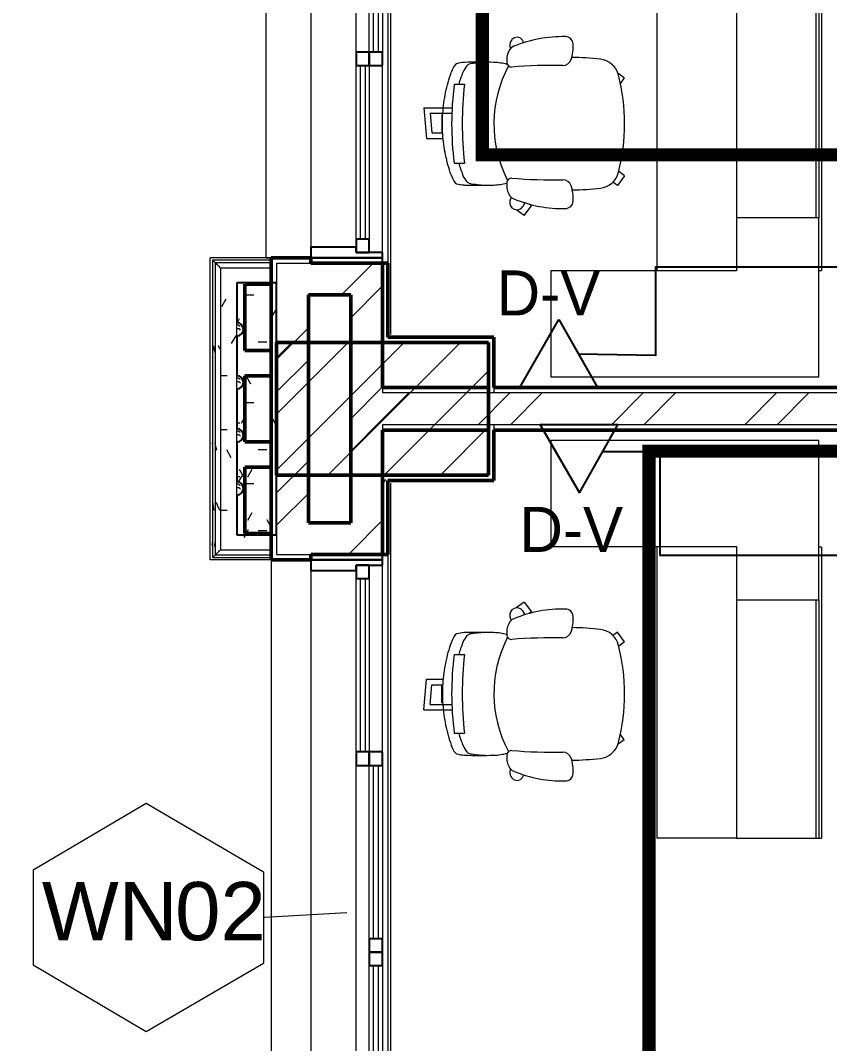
# Model space of a CAD drawing. Header units: millimetres. Extents: x -9358 to 257996, y -67499 to 9117.
# Drawn here: x 32884 to 35936, y -23043 to -19183 of the extents above; entities that cross this region are included whole.
import ezdxf
from ezdxf import colors
from ezdxf.entities.mleader import LeaderData, LeaderLine
from ezdxf.math import Vec2, Vec3

# ---------------------------------------------------------------- set-up
doc = ezdxf.new("R2010")
doc.units = ezdxf.units.MM
doc.header["$LTSCALE"] = 1000
for name, color, linetype, lineweight in [('A-COL-RFC-1', 8, 'Continuous', 9), ('A-COL-RFC-2', 8, 'Continuous', 50), ('A-FLR-PAT', 8, 'Continuous', 18), ('A-FRN', 8, 'Continuous', 9), ('A-LIN-30-1', 8, 'Continuous', 25), ('A-TYP-WIN', 8, 'Continuous', 0), ('A-WAL-CLD', 8, 'Continuous', 9), ('A-WAL-CMU', 8, 'Continuous', 50), ('A-WAL-FIN', 8, 'Continuous', 9), ('A-WAL-LOW-20', 8, 'Continuous', 18), ('A-WAL-LOW-20-1', 8, 'Continuous', 50), ('A-WAL-LOW-30', 8, 'Continuous', 18), ('A-WAL-PAT-1', 8, 'Continuous', 9), ('A-WIN', 8, 'Continuous', 9), ('A-WIN-1', 8, 'Continuous', 25), ('A-WIN-2', 8, 'Continuous', 18)]:
    doc.layers.add(name, color=color, linetype=linetype, lineweight=lineweight)
for name, color, linetype in [('CCTV', 4, 'Continuous'), ('CCTVNET', 6, 'Continuous'), ('DATANET', 4, 'Continuous'), ('F POINT AGN', 7, 'Continuous'), ('Route - rack1', 7, 'Continuous')]:
    doc.layers.add(name, color=color, linetype=linetype)
doc.styles.add('Arial_8', font='arial.ttf', dxfattribs={"height": 220})
doc.styles.add('ELEC', font='romant.shx', dxfattribs={"width": 0.8, "oblique": 15, "height": 0.18})
pattern_1 = [(45, (0, 0), (-251.4472, 251.4472), []), (45, (0, 381), (-251.4472, 251.4472), [])]
pattern_2 = [(0, (0, 0), (812.8, 203.2), [33.528, -576.072, 33.528, -576.072, -3251.2]), (0, (0, 0), (812.8, 203.2), [-1219.2, 33.528, -1185.672, 33.528, -576.072, -1422.4]), (0, (0, 0), (812.8, 203.2), [-3048, 33.528, -372.872, 33.528, -982.472]), (120, (304.8, 101.6), (-582.3764, 602.30545), [33.528, -576.072, 33.528, -576.072, -3251.2]), (120, (304.8, 101.6), (-582.3764, 602.30545), [-1219.2, 33.528, -1185.672, 33.528, -576.072, -1422.4]), (120, (304.8, 101.6), (-582.3764, 602.30545), [-3048, 33.528, -372.872, 33.528, -982.472]), (240, (406.4, 508), (-230.4236, -805.50545), [33.528, -576.072, 33.528, -576.072, -3251.2]), (240, (406.4, 508), (-230.4236, -805.50545), [-1219.2, 33.528, -1185.672, 33.528, -576.072, -1422.4]), (240, (406.4, 508), (-230.4236, -805.50545), [-3048, 33.528, -372.872, 33.528, -982.472])]
pattern_3 = [(0, (0, 0), (406.4, 101.6), [33.528, -271.272, 33.528, -271.272, -1625.6]), (0, (0, 0), (406.4, 101.6), [-609.6, 33.528, -576.072, 33.528, -271.272, -711.2]), (0, (0, 0), (406.4, 101.6), [-1524, 33.528, -169.672, 33.528, -474.472]), (120, (152.4, 50.8), (-291.18818, 301.15272), [33.528, -271.272, 33.528, -271.272, -1625.6]), (120, (152.4, 50.8), (-291.18818, 301.15272), [-609.6, 33.528, -576.072, 33.528, -271.272, -711.2]), (120, (152.4, 50.8), (-291.18818, 301.15272), [-1524, 33.528, -169.672, 33.528, -474.472]), (240, (203.2, 254), (-115.21182, -402.75272), [33.528, -271.272, 33.528, -271.272, -1625.6]), (240, (203.2, 254), (-115.21182, -402.75272), [-609.6, 33.528, -576.072, 33.528, -271.272, -711.2]), (240, (203.2, 254), (-115.21182, -402.75272), [-1524, 33.528, -169.672, 33.528, -474.472])]

# ---------------------------------------------------------------- blocks, each defined once
blk = doc.blocks.new('Window Tag - Window Tag-41068-01-Ground Floor Plan')
at = {"layer": 'A-TYP-WIN'}
for p, q in [((-4.506, 1.627), (-0.238, 4.142)), ((-0.238, 4.142), (4.181, 1.556)), ((-4.506, 1.627), (-4.506, -1.959)), ((4.181, 1.556), (4.181, -1.888)), ((-0.238, -4.474), (4.181, -1.888)), ((-4.506, -1.959), (-0.238, -4.474))]:
    blk.add_line(p, q, dxfattribs=at)
blk = doc.blocks.new('D-V')
at = {"color": 3}
blk.add_lwpolyline([(1.2, 256.5), (146.9, 0), (-146.9, 0), (1.2, 256.5)], dxfattribs=at)
at = {"layer": 'CCTV', "color": 2}
blk.add_attdef('D-V', (-225.1, 246.5), '', height=170, dxfattribs=at)
blk = doc.blocks.new('Walls 98 - Walls 11-1777781-01-Ground Floor Furniture Plan')
at = {"layer": 'A-WAL-PAT-1'}
h = blk.add_hatch(dxfattribs=at)
h.set_pattern_fill('FP_10', color=256, style=0, pattern_type=2)
h.set_pattern_definition(pattern_3)
h.paths.add_polyline_path([(33830, -20970), (33830, -20720), (33730, -20720), (33730, -20970)], flags=0)
h.paths.add_polyline_path([(33830, -20625), (33830, -20375), (33730, -20375), (33730, -20625)], flags=0)
h.paths.add_polyline_path([(33830, -20280), (33830, -20030), (33730, -20030), (33730, -20280)], flags=0)
at = {"layer": 'A-WAL-CMU'}
for p, q in [((33830, -20030), (33730, -20030)), ((33730, -20030), (33730, -20280)), ((33830, -20280), (33830, -20030)), ((33730, -20280), (33830, -20280)), ((33830, -20375), (33730, -20375)), ((33730, -20375), (33730, -20625)), ((33830, -20625), (33830, -20375)), ((33730, -20625), (33830, -20625)), ((33830, -20720), (33730, -20720)), ((33730, -20720), (33730, -20970)), ((33830, -20970), (33830, -20720)), ((33730, -20970), (33830, -20970))]:
    blk.add_line(p, q, dxfattribs=at)
blk = doc.blocks.new('Sliding_Window_Double - 3000 x 2700-2663161-01-Ground Floor Furniture Plan')
at = {"layer": 'A-WIN'}
for p, q in [((-651.8, 180.6), (-1356.3, 180.6)), ((-600.9, 180.6), (53.7, 180.6)), ((153.7, 180.6), (808.2, 180.6)), ((1563.7, 180.6), (859.1, 180.6)), ((-1306.3, 130.6), (-651.8, 130.6)), ((53.7, 130.6), (-600.9, 130.6)), ((808.2, 130.6), (153.7, 130.6)), ((859.1, 130.6), (1513.7, 130.6)), ((-651.8, 80.6), (-1306.3, 80.6)), ((808.2, 80.6), (-600.9, 80.6)), ((1513.7, 80.6), (859.1, 80.6)), ((-1336.3, -89.4), (1543.7, -89.4))]:
    blk.add_line(p, q, dxfattribs=at)
at = {"layer": 'A-WIN-1'}
for p, q in [((-1376.3, 180.6), (-1396.3, 180.6)), ((-1376.3, 180.6), (-1376.3, -89.4)), ((-1356.3, 180.6), (-1376.3, 180.6)), ((-1376.3, -89.4), (-1376.3, 180.6)), ((-1356.3, 80.6), (-1356.3, 180.6)), ((-600.9, 180.6), (-651.8, 180.6)), ((-651.8, 180.6), (-651.8, 130.6)), ((-600.9, 130.6), (-600.9, 180.6)), ((103.7, 180.6), (53.7, 180.6)), ((53.7, 180.6), (53.7, 130.6)), ((153.7, 180.6), (103.7, 180.6)), ((103.7, 180.6), (103.7, 130.6)), ((103.7, 130.6), (103.7, 180.6)), ((153.7, 130.6), (153.7, 180.6)), ((859.1, 180.6), (808.2, 180.6)), ((808.2, 180.6), (808.2, 130.6)), ((859.1, 130.6), (859.1, 180.6)), ((1583.7, 180.6), (1563.7, 180.6)), ((1563.7, 180.6), (1563.7, 80.6)), ((1583.7, -89.4), (1583.7, 180.6)), ((1603.7, 180.6), (1583.7, 180.6)), ((1583.7, 180.6), (1583.7, -89.4)), ((-1306.3, 130.6), (-1356.3, 130.6)), ((-1356.3, 130.6), (-1356.3, 80.6)), ((-1306.3, 80.6), (-1306.3, 130.6)), ((-600.9, 130.6), (-651.8, 130.6)), ((-651.8, 130.6), (-651.8, 80.6)), ((-651.8, 130.6), (-600.9, 130.6)), ((-600.9, 80.6), (-600.9, 130.6)), ((53.7, 130.6), (103.7, 130.6)), ((103.7, 130.6), (153.7, 130.6)), ((808.2, 130.6), (859.1, 130.6)), ((859.1, 130.6), (808.2, 130.6)), ((808.2, 130.6), (808.2, 80.6)), ((859.1, 80.6), (859.1, 130.6)), ((1563.7, 130.6), (1513.7, 130.6)), ((1513.7, 130.6), (1513.7, 80.6)), ((1563.7, 80.6), (1563.7, 130.6)), ((-1336.3, 80.6), (-1356.3, 80.6)), ((-1356.3, 80.6), (-1306.3, 80.6)), ((-1336.3, -89.4), (-1336.3, 80.6)), ((-651.8, 80.6), (-600.9, 80.6)), ((808.2, 80.6), (859.1, 80.6)), ((1513.7, 80.6), (1563.7, 80.6)), ((1563.7, 80.6), (1543.7, 80.6)), ((1543.7, 80.6), (1543.7, -89.4)), ((-1376.3, -89.4), (-1336.3, -89.4)), ((1543.7, -89.4), (1583.7, -89.4))]:
    blk.add_line(p, q, dxfattribs=at)
at = {"layer": 'A-WIN-2'}
for p, q in [((53.7, 165.6), (-600.9, 165.6)), ((-600.9, 165.6), (-600.9, 145.6)), ((53.7, 145.6), (53.7, 165.6)), ((808.2, 165.6), (153.7, 165.6)), ((153.7, 165.6), (153.7, 145.6)), ((808.2, 145.6), (808.2, 165.6)), ((-600.9, 145.6), (53.7, 145.6)), ((153.7, 145.6), (808.2, 145.6)), ((-651.8, 115.6), (-1306.3, 115.6)), ((-1306.3, 115.6), (-1306.3, 95.6)), ((-1306.3, 95.6), (-651.8, 95.6)), ((-651.8, 95.6), (-651.8, 115.6)), ((1513.7, 115.6), (859.1, 115.6)), ((859.1, 115.6), (859.1, 95.6)), ((859.1, 95.6), (1513.7, 95.6)), ((1513.7, 95.6), (1513.7, 115.6))]:
    blk.add_line(p, q, dxfattribs=at)
blk = doc.blocks.new('Task chair 9554N35 - Task chair 9554N35-745676-01-Ground Floor Furniture Plan')
at = {"layer": 'A-FRN'}
for p, q in [((196.3, 309), (180.3, 287)), ((196.3, 309), (233.1, 282.3)), ((-172.9, 306.8), (-189.9, 284.3)), ((-172.9, 306.8), (-153.2, 293.1)), ((233.1, 282.3), (220.5, 265)), ((309.5, -42.5), (303.3, -51.1)), ((346.3, -69.3), (309.5, -42.5)), ((346.3, -69.3), (324.3, -99.6)), ((208.7, -134.6), (213.5, -132.2)), ((-148.6, -333.2), (-148.6, -294.8)), ((148.6, -333.5), (148.6, -294.8)), ((-59.9, -447.8), (-59.9, -341.6)), ((-40.1, -424.9), (-40.1, -342.5)), ((-33.2, -377), (-33.2, -380)), ((-33.2, -380), (34.3, -380)), ((34.3, -418.4), (34.3, -377)), ((56.2, -437.7), (56.2, -375.4)), ((-40.1, -424.9), (34.3, -418.4)), ((-59.9, -447.8), (56.2, -437.7))]:
    blk.add_line(p, q, dxfattribs=at)
for centre, radius, start, end in [((-163.7, 208.7), 80, 103.9416, 173.6414), ((0, -450.7), 759.4, 76.0583, 103.9416), ((163.7, 208.7), 80, 6.3586, 76.0583), ((875.8, 92.8), 1126, 173.6414, 179.1387), ((-875.8, 92.8), 1126, 0.9685, 6.3586), ((157.4, 76.4), 485.9, 178.9013, 202.3772), ((-298.4, 85.1), 30, 94.385, 178.8307), ((-289.7, -26.9), 142.3, 70.4284, 94.4069), ((-253.5, 75.2), 34, 1.5783, 70.4284), ((245.3, 75.2), 34, 109.5716, 178.4217), ((281.6, -26.9), 142.3, 102.8407, 109.5716), ((281.6, -26.9), 142.3, 85.5931, 102.8407), ((-165.6, 76.4), 485.9, 337.6228, 1.0987), ((290.2, 85.1), 30, 1.1693, 85.615), ((1706.6, 39.8), 1926.5, 178.9201, 184.6505), ((-1714.8, 39.8), 1926.5, 355.3495, 1.0799), ((-301, -96.7), 25.2, 123.4121, 230.4202), ((-270.6, -142.7), 80.3, 115.9395, 123.4121), ((297.3, -97.1), 27.1, 257.0503, 54.9497), ((266.7, -140.7), 80.4, 54.9497, 66.5438), ((-257.7, -94.4), 37, 202.4815, 245.4243), ((249.5, -94.4), 37, 294.5757, 337.5185), ((-296.1, -90.9), 32.8, 230.4202, 277.5798), ((-304.4, -28.7), 95.5, 277.5798, 283.1299), ((-239, -54.3), 81.3, 245.2067, 276.9285), ((-5.9, -191.7), 225.5, 165.0105, 178.0847), ((-231.5, -117.1), 18, 277.2916, 2.3739), ((1.2, 277.4), 461.4, 241.6816, 296.7275), ((223.3, -117.1), 18, 177.6261, 262.7084), ((230.8, -54.3), 81.3, 263.0715, 294.7933), ((5.9, -191.7), 225.5, 1.9153, 14.4821), ((351.4, 138.5), 268.8, 253.8265, 257.0503), ((1424.9, -239.6), 1657.1, 178.0847, 181.9153), ((-1424.9, -239.6), 1657.1, 358.0847, 1.9153), ((192.1, -200.6), 424.1, 181.2804, 189.1246), ((-192.1, -200.6), 424.1, 350.8754, 358.7196), ((-202, -267.3), 24.7, 181.265, 228.1434), ((202, -267.3), 24.7, 311.8566, 358.735), ((18.2, 231.9), 573.4, 248.3703, 253.086), ((0, 988.3), 1291.7, 263.3947, 276.6053), ((-18.2, 231.9), 573.4, 286.914, 291.6297), ((1, 773.4), 1116.7, 262.3012, 277.5932)]:
    blk.add_arc(centre, radius, start, end, dxfattribs=at)
for centre, major_axis, ratio, start_param, end_param in [((2833.6, -1083.6), (-3058.7, 867.3), 0.246692, 0.098786, 0.133654), ((-178.1, -286.4), (-48, 16.7), 0.376203, 0.715963, 1.386418), ((178.1, -286.7), (48.1, 16.1), 0.383717, 4.900693, 5.6098), ((-2833.6, -1083.6), (3058.7, 867.3), 0.246692, 6.149531, 6.184399), ((-2839.6, -1069.5), (3064.8, 850.5), 0.246639, 6.151983, 6.185843), ((-182.4, -335.9), (-44.1, 13.7), 0.260293, 0.190015, 1.407049), ((182.6, -337.1), (43.9, 14.1), 0.248418, 4.873403, 6.095378)]:
    blk.add_ellipse(centre, major_axis=major_axis, ratio=ratio, start_param=start_param, end_param=end_param, dxfattribs=at)
blk.add_open_spline([(193.1, -345.6), (180.8, -349.8), (155.9, -357.6), (104.9, -369.7), (39.6, -378.5), (-39.7, -378.4), (-105, -369.4), (-155.9, -357.1), (-180.8, -349.3), (-193.1, -344.9)], degree=3, knots=[0, 0, 0, 0, 0.1, 0.2, 0.4, 0.6, 0.8, 0.9, 1, 1, 1, 1], dxfattribs=at)
blk = doc.blocks.new('secretary office - manager office -1 2-1846450-01-Ground Floor Furniture Plan')
at = {"layer": 'A-FRN'}
for p, q in [((-550, 700), (-950, 700)), ((-950, 700), (-950, -300)), ((-550, 0), (-550, 700)), ((550, 300), (-550, 300)), ((550, 300), (550, 0)), ((-350, 0), (-550, 0)), ((550, 0), (-350, 0)), ((-350, -310), (-350, 0)), ((550, -300), (550, 0)), ((-950, -300), (-950, -310)), ((-350, -300), (550, -300)), ((-350, -300), (550, -300)), ((550, -310), (550, -300)), ((-950, -310), (-360, -310)), ((-548, -310), (-548, -320)), ((550, -320), (-548, -320)), ((-360, -310), (-350, -310)), ((550, -310), (-350, -310)), ((550, -320), (550, -310))]:
    blk.add_line(p, q, dxfattribs=at)
blk = doc.blocks.new('Task chair 9554N35 - Task chair 9554N35-733048-01-Ground Floor Furniture Plan')
at = {"layer": 'A-FRN'}
for p, q in [((-59.9, 447.8), (56.2, 437.7)), ((-59.9, 447.8), (-59.9, 341.6)), ((-40.1, 424.9), (-40.1, 342.5)), ((-40.1, 424.9), (34.3, 418.4)), ((56.2, 437.7), (56.2, 375.4)), ((34.3, 418.4), (34.3, 377)), ((-33.2, 380), (34.3, 380)), ((-33.2, 377), (-33.2, 380)), ((-148.6, 333.2), (-148.6, 294.8)), ((148.6, 333.5), (148.6, 294.8)), ((208.7, 134.6), (213.5, 132.2)), ((346.3, 69.3), (324.3, 99.6)), ((309.5, 42.5), (303.3, 51.1)), ((346.3, 69.3), (309.5, 42.5)), ((233.1, -282.3), (220.5, -265)), ((-172.9, -306.8), (-189.9, -284.3)), ((-172.9, -306.8), (-153.2, -293.1)), ((196.3, -309), (180.3, -287)), ((196.3, -309), (233.1, -282.3))]:
    blk.add_line(p, q, dxfattribs=at)
for centre, radius, start, end in [((18.2, -231.9), 573.4, 106.914, 111.6297), ((1, -773.4), 1116.7, 82.4068, 97.6988), ((-18.2, -231.9), 573.4, 68.3703, 73.086), ((1424.9, 239.6), 1657.1, 178.0847, 181.9153), ((-202, 267.3), 24.7, 131.8566, 178.735), ((0, -988.3), 1291.7, 83.3947, 96.6053), ((202, 267.3), 24.7, 1.265, 48.1434), ((-1424.9, 239.6), 1657.1, 358.0847, 1.9153), ((192.1, 200.6), 424.1, 170.8754, 178.7196), ((-192.1, 200.6), 424.1, 1.2804, 9.1246), ((-5.9, 191.7), 225.5, 181.9153, 194.9895), ((1.2, -277.4), 461.4, 63.2725, 118.3184), ((5.9, 191.7), 225.5, 345.5179, 358.0847), ((-301, 96.7), 25.2, 129.5798, 236.5879), ((-296.1, 90.9), 32.8, 82.4202, 129.5798), ((-257.7, 94.4), 37, 114.5757, 157.5185), ((-304.4, 28.7), 95.5, 76.8701, 82.4202), ((-239, 54.3), 81.3, 83.0715, 114.7933), ((-231.5, 117.1), 18, 357.6261, 82.7084), ((1706.6, -39.8), 1926.5, 175.3495, 181.0799), ((223.3, 117.1), 18, 97.2916, 182.3739), ((-1714.8, -39.8), 1926.5, 358.9201, 4.6505), ((230.8, 54.3), 81.3, 65.2067, 96.9285), ((249.5, 94.4), 37, 22.4815, 65.4243), ((351.4, -138.5), 268.8, 102.9497, 106.1735), ((297.3, 97.1), 27.1, 305.0503, 102.9497), ((157.4, -76.4), 485.9, 157.6228, 181.0987), ((-165.6, -76.4), 485.9, 358.9013, 22.3772), ((-270.6, 142.7), 80.3, 236.5879, 244.0605), ((266.7, 140.7), 80.4, 293.4562, 305.0503), ((-253.5, -75.2), 34, 289.5716, 358.4217), ((245.3, -75.2), 34, 181.5783, 250.4284), ((-298.4, -85.1), 30, 181.1693, 265.615), ((-289.7, 26.9), 142.3, 265.5931, 289.5716), ((875.8, -92.8), 1126, 180.8613, 186.3586), ((281.6, 26.9), 142.3, 250.4284, 257.1593), ((-875.8, -92.8), 1126, 353.6414, 359.0315), ((281.6, 26.9), 142.3, 257.1593, 274.4069), ((290.2, -85.1), 30, 274.385, 358.8307), ((-163.7, -208.7), 80, 186.3586, 256.0584), ((163.7, -208.7), 80, 283.9417, 353.6414), ((0, 450.7), 759.4, 256.0584, 283.9417)]:
    blk.add_arc(centre, radius, start, end, dxfattribs=at)
for centre, major_axis, ratio, start_param, end_param in [((2833.6, 1083.6), (3058.7, 867.3), 0.246692, 3.007939, 3.042807), ((-182.4, 335.9), (44.1, 13.7), 0.260293, 1.734544, 2.951577), ((182.6, 337.1), (-43.9, 14.1), 0.248418, 3.3294, 4.551375), ((-2839.6, 1069.5), (-3064.8, 850.5), 0.246639, 3.238935, 3.272795), ((-2833.6, 1083.6), (-3058.7, 867.3), 0.246692, 3.240378, 3.275247), ((-178.1, 286.4), (48, 16.7), 0.376203, 1.755174, 2.42563), ((178.1, 286.7), (-48.1, 16.1), 0.383717, 3.814978, 4.524085)]:
    blk.add_ellipse(centre, major_axis=major_axis, ratio=ratio, start_param=start_param, end_param=end_param, dxfattribs=at)
blk.add_open_spline([(193.1, 345.6), (180.8, 349.8), (155.9, 357.6), (104.9, 369.7), (39.6, 378.5), (-39.7, 378.4), (-105, 369.4), (-155.9, 357.1), (-180.8, 349.3), (-193.1, 344.9)], degree=3, knots=[0, 0, 0, 0, 0.1, 0.2, 0.4, 0.6, 0.8, 0.9, 1, 1, 1, 1], dxfattribs=at)
blk = doc.blocks.new('secretary office - manager office -1 2-1846452-01-Ground Floor Furniture Plan')
at = {"layer": 'A-FRN'}
for p, q in [((-360, 310), (-950, 310)), ((-950, 310), (-950, 300)), ((-548, 320), (550, 320)), ((-548, 320), (-548, 310)), ((-350, 310), (-360, 310)), ((-350, 0), (-350, 310)), ((-350, 310), (550, 310)), ((550, 310), (550, 320)), ((550, 300), (550, 310)), ((-950, 300), (-950, -700)), ((550, 300), (-350, 300)), ((550, 300), (-350, 300)), ((550, 0), (550, 300)), ((-550, -700), (-550, 0)), ((-550, 0), (-350, 0)), ((-350, 0), (550, 0)), ((550, 0), (550, -300)), ((-550, -300), (550, -300)), ((-950, -700), (-550, -700))]:
    blk.add_line(p, q, dxfattribs=at)
blk = doc.blocks.new('FP_464-01-Ground Floor Furniture Plan')
at = {"layer": 'A-WAL-LOW-20'}
blk.add_line((33830, -19948.8), (33618.6, -19948.8), dxfattribs=at)
blk = doc.blocks.new('FP_465-01-Ground Floor Furniture Plan')
at = {"layer": 'A-WAL-LOW-20'}
blk.add_line((33830, -19939), (33608.9, -19939), dxfattribs=at)
blk = doc.blocks.new('FP_466-01-Ground Floor Furniture Plan')
at = {"layer": 'A-WAL-LOW-20'}
blk.add_line((33618.6, -19948.8), (33618.6, -21051.5), dxfattribs=at)
at = {"layer": 'A-WAL-PAT-1'}
for p, q in [((33629.7, -20261.1), (33630.2, -20262)), ((33630.2, -20262), (33630.6, -20262.9)), ((33630.6, -20262.9), (33631.1, -20263.8)), ((33631.1, -20263.8), (33631.5, -20264.7)), ((33631.5, -20264.7), (33632, -20265.6)), ((33632, -20265.6), (33632.5, -20266.5)), ((33632.5, -20266.5), (33633, -20267.4)), ((33633, -20267.4), (33633.5, -20268.3)), ((33633.5, -20268.3), (33634, -20269.2)), ((33634, -20269.2), (33634.5, -20270.1)), ((33634.5, -20270.1), (33635, -20271)), ((33635, -20271), (33635.5, -20271.9)), ((33635.5, -20271.9), (33636, -20272.8)), ((33636, -20272.8), (33636.5, -20273.7)), ((33636.5, -20273.7), (33637, -20274.6)), ((33637, -20274.6), (33637.5, -20275.5)), ((33637.5, -20275.5), (33638, -20276.3)), ((33617.6, -20626.7), (33617.6, -20627.6)), ((33617.6, -20627.6), (33617.7, -20628.5)), ((33617.7, -20628.5), (33617.8, -20629.4)), ((33617.8, -20629.4), (33617.9, -20630.3)), ((33617.9, -20630.3), (33618, -20631.2)), ((33618, -20631.2), (33618.1, -20632.1)), ((33618.1, -20632.1), (33618.2, -20633)), ((33618.2, -20633), (33618.3, -20633.9)), ((33618.3, -20633.9), (33618.4, -20634.9)), ((33618.4, -20634.9), (33618.6, -20635.8)), ((33618.6, -20635.8), (33618.8, -20636.7)), ((33618.8, -20636.7), (33618.9, -20637.6)), ((33618.9, -20637.6), (33619.1, -20638.5)), ((33619.1, -20638.5), (33619.3, -20639.4)), ((33619.3, -20639.4), (33619.5, -20640.3)), ((33619.5, -20640.3), (33619.7, -20641.2)), ((33619.7, -20641.2), (33619.9, -20642.1)), ((33619.9, -20642.1), (33620.2, -20643)), ((33620.2, -20643), (33620.4, -20643.9)), ((33620.4, -20643.9), (33620.6, -20644.8)), ((33620.6, -20644.8), (33620.9, -20645.7)), ((33620.9, -20645.7), (33621.2, -20646.6)), ((33621.2, -20646.6), (33621.5, -20647.6)), ((33621.5, -20647.6), (33621.7, -20648.5)), ((33621.7, -20648.5), (33622, -20649.4)), ((33622, -20649.4), (33622.3, -20650.3)), ((33622.3, -20650.3), (33622.7, -20651.2)), ((33622.7, -20651.2), (33623, -20652.1)), ((33623, -20652.1), (33623.3, -20653)), ((33623.3, -20653), (33623.7, -20653.9)), ((33623.7, -20653.9), (33624, -20654.8)), ((33624, -20654.8), (33624.4, -20655.7)), ((33622.3, -20853.5), (33622.7, -20854.4)), ((33622.7, -20854.4), (33623, -20855.3)), ((33623, -20855.3), (33623.3, -20856.2)), ((33623.3, -20856.2), (33623.6, -20857.1)), ((33623.6, -20857.1), (33624, -20858)), ((33624, -20858), (33624.4, -20858.9)), ((33624.4, -20858.9), (33624.7, -20859.8)), ((33624.7, -20859.8), (33625.1, -20860.7)), ((33625.1, -20860.7), (33625.5, -20861.6)), ((33625.5, -20861.6), (33625.9, -20862.5)), ((33625.9, -20862.5), (33626.3, -20863.4)), ((33626.3, -20863.4), (33626.7, -20864.3)), ((33626.7, -20864.3), (33627.1, -20865.3)), ((33627.1, -20865.3), (33627.5, -20866.2)), ((33627.5, -20866.2), (33627.9, -20867.1)), ((33627.9, -20867.1), (33628.4, -20868)), ((33628.4, -20868), (33628.8, -20868.9)), ((33628.8, -20868.9), (33629.2, -20869.8)), ((33629.2, -20869.8), (33629.7, -20870.7)), ((33629.7, -20870.7), (33630.2, -20871.6)), ((33630.2, -20871.6), (33630.6, -20872.5)), ((33630.6, -20872.5), (33631.1, -20873.4)), ((33631.1, -20873.4), (33631.6, -20874.3)), ((33631.6, -20874.3), (33632, -20875.2)), ((33632, -20875.2), (33632.5, -20876.1)), ((33632.5, -20876.1), (33633, -20877.1)), ((33633, -20877.1), (33633.5, -20878)), ((33633.5, -20878), (33634, -20878.9)), ((33634, -20878.9), (33634.5, -20879.8)), ((33634.5, -20879.8), (33635, -20880.7)), ((33635, -20880.7), (33635.5, -20881.6)), ((33635.5, -20881.6), (33636.1, -20882.5)), ((33617.5, -21016.8), (33617.6, -21015.8)), ((33617.5, -21017.7), (33617.5, -21016.8)), ((33617.5, -21018.6), (33617.5, -21017.7)), ((33617.5, -21019.5), (33617.5, -21018.6)), ((33617.6, -21014.9), (33617.7, -21014)), ((33617.6, -21015.8), (33617.6, -21014.9)), ((33617.7, -21014), (33617.8, -21013.1)), ((33617.8, -21012.2), (33617.9, -21011.3)), ((33617.8, -21013.1), (33617.8, -21012.2)), ((33617.9, -21011.3), (33618, -21010.4)), ((33618, -21010.4), (33618.2, -21009.5)), ((33618.2, -21009.5), (33618.3, -21008.6)), ((33618.3, -21008.6), (33618.4, -21007.7)), ((33618.4, -21007.7), (33618.6, -21006.8)), ((33618.6, -21006.8), (33618.7, -21005.9)), ((33618.7, -21005.9), (33618.9, -21005)), ((33618.9, -21005), (33619.1, -21004))]:
    blk.add_line(p, q, dxfattribs=at)
blk = doc.blocks.new('FP_467-01-Ground Floor Furniture Plan')
at = {"layer": 'A-WAL-LOW-20'}
blk.add_line((33608.9, -19939), (33608.9, -21061.2), dxfattribs=at)
at = {"layer": 'A-WAL-PAT-1'}
for p, q in [((33611.5, -20261.1), (33611.9, -20263.8)), ((33611.9, -20263.8), (33612.4, -20266.4)), ((33612.4, -20266.4), (33613, -20269)), ((33613, -20269), (33613.5, -20271.7)), ((33613.5, -20271.7), (33614.1, -20274.3)), ((33614.1, -20274.3), (33614.7, -20277)), ((33614.7, -20277), (33615.4, -20279.6)), ((33615.4, -20279.6), (33616, -20282.2)), ((33616, -20282.2), (33616.7, -20284.9)), ((33616.7, -20284.9), (33617.5, -20287.5)), ((33617.5, -20287.5), (33618.2, -20290.2)), ((33607.8, -20626.7), (33607.8, -20629.3)), ((33607.8, -20629.3), (33607.8, -20632)), ((33607.8, -20632), (33607.9, -20634.6)), ((33607.9, -20634.6), (33608, -20637.2)), ((33608, -20637.2), (33608.2, -20639.9)), ((33608.2, -20639.9), (33608.4, -20642.5)), ((33608.4, -20642.5), (33608.6, -20645.2)), ((33608.6, -20645.2), (33608.8, -20647.8)), ((33608.8, -20647.8), (33609.1, -20650.4)), ((33609.1, -20650.4), (33609.4, -20653.1)), ((33609.4, -20653.1), (33609.7, -20655.7)), ((33609.1, -20853.5), (33609.3, -20856.1)), ((33609.3, -20856.1), (33609.7, -20858.7)), ((33609.7, -20858.7), (33610, -20861.4)), ((33610, -20861.4), (33610.4, -20864)), ((33610.4, -20864), (33610.8, -20866.7)), ((33610.8, -20866.7), (33611.2, -20869.3)), ((33611.2, -20869.3), (33611.7, -20871.9)), ((33611.7, -20871.9), (33612.2, -20874.6)), ((33612.2, -20874.6), (33612.7, -20877.2)), ((33612.7, -20877.2), (33613.2, -20879.9)), ((33613.2, -20879.9), (33613.8, -20882.5)), ((33607.8, -21012), (33607.9, -21009.3)), ((33607.8, -21014.6), (33607.8, -21012)), ((33607.9, -21009.3), (33608, -21006.7)), ((33608, -21006.7), (33608.1, -21004))]:
    blk.add_line(p, q, dxfattribs=at)
blk = doc.blocks.new('FP_468-01-Ground Floor Furniture Plan')
at = {"layer": 'A-WAL-LOW-20'}
blk.add_line((33618.6, -21051.5), (33830, -21051.5), dxfattribs=at)
blk = doc.blocks.new('FP_469-01-Ground Floor Furniture Plan')
at = {"layer": 'A-WAL-LOW-20'}
blk.add_line((33608.9, -21061.2), (33830, -21061.2), dxfattribs=at)
blk = doc.blocks.new('Walls 333 - Walls 78-2897838-01-Ground Floor Furniture Plan')
at = {"layer": 'A-WAL-PAT-1'}
h = blk.add_hatch(dxfattribs=at)
h.set_pattern_fill('FP_136', color=256, style=0, pattern_type=2)
h.set_pattern_definition(pattern_3)
h.paths.add_polyline_path([(33700, -20800), (33702, -20796), (33701.4, -20795.1), (33700.4, -20798.5)], flags=0)
h.paths.add_polyline_path([(33700, -20600.3), (33702, -20596.3), (33701.4, -20595.3), (33700.4, -20598.7)], flags=0)
h.paths.add_polyline_path([(33700, -20400), (33702, -20396), (33701.4, -20395.1), (33700.4, -20398.5)], flags=0)
h.paths.add_polyline_path([(33700, -20200), (33702, -20196), (33701.4, -20195.1), (33700.4, -20198.5)], flags=0)
h.paths.add_polyline_path([(33638.3, -21031.8), (33830, -21031.8), (33830, -20975), (33700, -20975), (33700, -20825), (33700, -20824.4), (33700, -20775.8), (33700, -20775), (33700, -20625.3), (33700, -20624.6), (33700, -20576.1), (33700, -20575.3), (33700, -20425), (33700, -20424.4), (33700, -20375.8), (33700, -20375), (33700, -20225), (33700, -20224.4), (33700.2, -20175.6), (33700, -20175), (33700, -20025), (33830, -20025), (33830, -19968.5), (33638.3, -19968.5), (33638.3, -20952.1)], flags=0)
at = {"layer": 'A-WAL-LOW-20'}
for p, q in [((33638.3, -19968.5), (33830, -19968.5)), ((33638.3, -19968.5), (33638.3, -21031.8)), ((33638.3, -21031.8), (33830, -21031.8))]:
    blk.add_line(p, q, dxfattribs=at)
for points, knots in [([(33608.9, -19939), (33608.9, -19939), (33609.3, -19939.4), (33612.2, -19942.3), (33616.1, -19946.2), (33618, -19948.1)], [0.1701475, 0.1701475, 0.1701475, 0.1701475, 0.25, 0.5, 0.6488772, 0.6488772, 0.6488772, 0.6488772]), ([(33618.6, -19948.8), (33618.6, -19948.8), (33618.8, -19948.9), (33619.7, -19949.8), (33621.4, -19951.5), (33623, -19953.1), (33624.9, -19955), (33627.1, -19957.2), (33629.6, -19959.7), (33633.3, -19963.4), (33636.2, -19966.4), (33638.3, -19968.5)], [0.4599876, 0.4599876, 0.4599876, 0.4599876, 0.5, 0.6, 0.65, 0.7, 0.75, 0.8, 0.85, 0.9, 1, 1, 1, 1]), ([(33618.6, -21051.5), (33618.6, -21051.5), (33618.8, -21051.3), (33619.7, -21050.4), (33621.4, -21048.8), (33623, -21047.1), (33624.9, -21045.2), (33627.1, -21043), (33629.6, -21040.5), (33633.3, -21036.8), (33636.3, -21033.9), (33638.3, -21031.8)], [0.4599876, 0.4599876, 0.4599876, 0.4599876, 0.5, 0.6, 0.65, 0.7, 0.75, 0.8, 0.85, 0.9, 1, 1, 1, 1]), ([(33608.9, -21061.2), (33608.9, -21061.2), (33609.3, -21060.9), (33612.2, -21057.9), (33616.1, -21054), (33618, -21052.2)], [0.1701475, 0.1701475, 0.1701475, 0.1701475, 0.25, 0.5, 0.6488772, 0.6488772, 0.6488772, 0.6488772])]:
    blk.add_open_spline(points, degree=3, knots=knots, dxfattribs=at)
for name in ['FP_467-01-Ground Floor Furniture Plan', 'FP_465-01-Ground Floor Furniture Plan', 'FP_466-01-Ground Floor Furniture Plan', 'FP_464-01-Ground Floor Furniture Plan', 'FP_469-01-Ground Floor Furniture Plan', 'FP_468-01-Ground Floor Furniture Plan']:
    blk.add_blockref(name, (0, 0), dxfattribs=at)
blk = doc.blocks.new('FP_470-01-Ground Floor Furniture Plan')
at = {"layer": 'A-WAL-PAT-1'}
for p, q in [((-16693.9, -28797), (-16692, -28799.7)), ((-16689.4, -28814.5), (-16693.1, -28811.2)), ((-16692, -28799.7), (-16689.3, -28801.6)), ((-16684.9, -28816.6), (-16689.4, -28814.5)), ((-16689.3, -28801.6), (-16686.1, -28802.3)), ((-16686.1, -28802.3), (-16682.8, -28801.7)), ((-16680, -28817.4), (-16684.9, -28816.6)), ((-16682.8, -28801.7), (-16680, -28800))]:
    blk.add_line(p, q, dxfattribs=at)
blk = doc.blocks.new('FP_471-01-Ground Floor Furniture Plan')
at = {"layer": 'A-WAL-PAT-1'}
for p, q in [((-16693.9, -28596.7), (-16692.1, -28599.4)), ((-16689.5, -28614.2), (-16693.2, -28610.9)), ((-16692.1, -28599.4), (-16689.3, -28601.3)), ((-16684.9, -28616.4), (-16689.5, -28614.2)), ((-16689.3, -28601.3), (-16686.1, -28602)), ((-16686.1, -28602), (-16682.8, -28601.5)), ((-16680, -28617.1), (-16684.9, -28616.4)), ((-16682.8, -28601.5), (-16680, -28599.8))]:
    blk.add_line(p, q, dxfattribs=at)
blk = doc.blocks.new('FP_472-01-Ground Floor Furniture Plan')
at = {"layer": 'A-WAL-PAT-1'}
for p, q in [((-16693.9, -28396.8), (-16692.1, -28399.6)), ((-16692.1, -28399.6), (-16689.3, -28401.5)), ((-16689.3, -28401.5), (-16686.1, -28402.2)), ((-16686.1, -28402.2), (-16682.8, -28401.7)), ((-16682.8, -28401.7), (-16680, -28400)), ((-16689.5, -28414.5), (-16693.2, -28411.1)), ((-16685, -28416.6), (-16689.5, -28414.5)), ((-16680, -28417.4), (-16685, -28416.6))]:
    blk.add_line(p, q, dxfattribs=at)
blk = doc.blocks.new('FP_473-01-Ground Floor Furniture Plan')
at = {"layer": 'A-WAL-PAT-1'}
for p, q in [((-16693.9, -28997.1), (-16692, -28999.8)), ((-16689.4, -29014.6), (-16693, -29011.3)), ((-16692, -28999.8), (-16689.3, -29001.6)), ((-16684.9, -29016.6), (-16689.4, -29014.6)), ((-16689.3, -29001.6), (-16686, -29002.3)), ((-16686, -29002.3), (-16682.8, -29001.7)), ((-16680, -29017.4), (-16684.9, -29016.6)), ((-16682.8, -29001.7), (-16680, -29000))]:
    blk.add_line(p, q, dxfattribs=at)
blk = doc.blocks.new('Walls 366 - Walls 304-2897851-01-Ground Floor Furniture Plan')
at = {"layer": 'A-WAL-PAT-1'}
h = blk.add_hatch(dxfattribs=at)
h.set_pattern_fill('FP_192', color=256, style=0, pattern_type=2)
h.set_pattern_definition([(180, (17020, -49200), (-406.4, -101.6), [33.528, -271.272, 33.528, -271.272, -1625.6]), (180, (17020, -49200), (-406.4, -101.6), [-609.6, 33.528, -576.072, 33.528, -271.272, -711.2]), (180, (17020, -49200), (-406.4, -101.6), [-1524, 33.528, -169.672, 33.528, -474.472]), (300, (16867.6, -49250.8), (291.18818, -301.15272), [33.528, -271.272, 33.528, -271.272, -1625.6]), (300, (16867.6, -49250.8), (291.18818, -301.15272), [-609.6, 33.528, -576.072, 33.528, -271.272, -711.2]), (300, (16867.6, -49250.8), (291.18818, -301.15272), [-1524, 33.528, -169.672, 33.528, -474.472]), (60, (16816.8, -49454), (115.21182, 402.75272), [33.528, -271.272, 33.528, -271.272, -1625.6]), (60, (16816.8, -49454), (115.21182, 402.75272), [-609.6, 33.528, -576.072, 33.528, -271.272, -711.2]), (60, (16816.8, -49454), (115.21182, 402.75272), [-1524, 33.528, -169.672, 33.528, -474.472])])
h.paths.add_polyline_path([(-16830, -28225), (-16830, -29175), (-16680, -29175), (-16680, -29025), (-16694.7, -29020.2), (-16703.8, -29007.7), (-16703.8, -28992.3), (-16694.7, -28979.8), (-16680, -28975), (-16680, -28825), (-16694.7, -28820.2), (-16703.8, -28807.7), (-16703.8, -28792.3), (-16694.7, -28779.8), (-16680, -28775), (-16680, -28624.8), (-16694.7, -28620), (-16703.8, -28607.5), (-16703.8, -28592), (-16694.7, -28579.5), (-16680, -28574.8), (-16680, -28425), (-16694.7, -28420.2), (-16703.8, -28407.7), (-16703.8, -28392.3), (-16694.7, -28379.8), (-16680, -28375), (-16680, -28225)], flags=0)
at = {"layer": 'A-LIN-30-1'}
for p, q in [((-16830, -28225), (-16830, -29175)), ((-16680, -28225), (-16830, -28225)), ((-16680, -28375), (-16680, -28225)), ((-16680, -28574.8), (-16680, -28425)), ((-16680, -28775), (-16680, -28624.8)), ((-16680, -28975), (-16680, -28825)), ((-16680, -29175), (-16680, -29025)), ((-16830, -29175), (-16680, -29175))]:
    blk.add_line(p, q, dxfattribs=at)
for centre in [(-16680, -28400), (-16680, -28599.8), (-16680, -28800), (-16680, -29000)]:
    blk.add_arc(centre, 25, 90, 270, dxfattribs=at)
at = {"layer": 'A-WAL-FIN'}
for p, q in [((-16680, -28375), (-16680, -28400)), ((-16680, -28400), (-16680, -28425)), ((-16680, -28574.8), (-16680, -28599.8)), ((-16680, -28599.8), (-16680, -28624.8)), ((-16680, -28775), (-16680, -28800)), ((-16680, -28800), (-16680, -28825)), ((-16680, -28975), (-16680, -29000)), ((-16680, -29000), (-16680, -29025))]:
    blk.add_line(p, q, dxfattribs=at)
at = {"layer": 'A-WAL-LOW-20-1'}
for name in ['FP_472-01-Ground Floor Furniture Plan', 'FP_471-01-Ground Floor Furniture Plan', 'FP_470-01-Ground Floor Furniture Plan', 'FP_473-01-Ground Floor Furniture Plan']:
    blk.add_blockref(name, (0, 0), dxfattribs=at)
blk = doc.blocks.new('G')
at = {"layer": 'A-COL-RFC-1'}
h = blk.add_hatch(dxfattribs=at)
h.set_pattern_fill('FP_4', color=256, style=0, pattern_type=2)
h.set_pattern_definition([(45, (0, 0), (-106.066, 106.066), [])])
h.paths.add_polyline_path([(34051.2, -20750), (34650, -20750), (34650, -20250), (33850, -20250), (33850, -20750)], flags=0)
at = {"layer": 'A-WAL-PAT-1'}
h = blk.add_hatch(dxfattribs=at)
h.set_pattern_fill('FP_2', color=256, style=0, pattern_type=2)
h.set_pattern_definition(pattern_2)
h.paths.add_polyline_path([(34270, -20250), (34270, -19950), (34250, -19950), (34250, -20250)], flags=0)
h.paths.add_polyline_path([(34270, -16950), (34270, -16460), (34250, -16460), (34250, -16950)], flags=0)
h = blk.add_hatch(dxfattribs=at)
h.set_pattern_fill('FP_2', color=256, style=0, pattern_type=2)
h.set_pattern_definition(pattern_2)
h.paths.add_polyline_path([(33850, -21050), (33850, -19930), (33830, -19930), (33830, -21050)], flags=0)
h = blk.add_hatch(dxfattribs=at)
h.set_pattern_fill('FP_1', color=256, style=0, pattern_type=2)
h.set_pattern_definition(pattern_1)
h.paths.add_polyline_path([(33970, -20930), (33970, -19950), (33850, -19950), (33850, -20930)], flags=0)
h = blk.add_hatch(dxfattribs=at)
h.set_pattern_fill('FP_1', color=256, style=0, pattern_type=2)
h.set_pattern_definition(pattern_1)
h.paths.add_polyline_path([(34130, -20070), (34130, -19950), (33970, -19950), (33970, -20070), (34051.2, -20070)], flags=0)
h = blk.add_hatch(dxfattribs=at)
h.set_pattern_fill('FP_1', color=256, style=0, pattern_type=2)
h.set_pattern_definition(pattern_1)
h.paths.add_polyline_path([(34130, -21050), (34250, -21050), (34250, -19950), (34130, -19950), (34130, -20930)], flags=0)
h = blk.add_hatch(dxfattribs=at)
h.set_pattern_fill('FP_2', color=256, style=0, pattern_type=2)
h.set_pattern_definition(pattern_2)
h.paths.add_polyline_path([(34650, -20250), (34670, -20250), (34670, -20230), (34270, -20230), (34270, -20250), (34542.7, -20250)], flags=0)
h = blk.add_hatch(dxfattribs=at)
h.set_pattern_fill('FP_2', color=256, style=0, pattern_type=2)
h.set_pattern_definition(pattern_2)
h.paths.add_polyline_path([(34250, -20440), (34650, -20440), (34650, -20420), (34250, -20420)], flags=0)
h.paths.add_polyline_path([(35525.9, -20440), (40220, -20440), (40220, -20420), (34670, -20420), (34670, -20440)], flags=0)
h = blk.add_hatch(dxfattribs=at)
h.set_pattern_fill('FP_1', color=256, style=0, pattern_type=2)
h.set_pattern_definition(pattern_1)
h.paths.add_polyline_path([(34250, -20560), (40240, -20560), (40240, -20440), (34250, -20440)], flags=0)
h = blk.add_hatch(dxfattribs=at)
h.set_pattern_fill('FP_2', color=256, style=0, pattern_type=2)
h.set_pattern_definition(pattern_2)
h.paths.add_polyline_path([(34250, -20580), (34650, -20580), (34650, -20560), (34250, -20560)], flags=0)
h.paths.add_polyline_path([(34670, -20580), (40220, -20580), (40220, -20560), (34670, -20560)], flags=0)
h = blk.add_hatch(dxfattribs=at)
h.set_pattern_fill('FP_2', color=256, style=0, pattern_type=2)
h.set_pattern_definition(pattern_2)
h.paths.add_polyline_path([(34250, -24540), (34270, -24540), (34270, -24050), (34250, -24050), (34250, -24520)], flags=0)
h.paths.add_polyline_path([(34250, -21050), (34270, -21050), (34270, -20750), (34250, -20750)], flags=0)
h = blk.add_hatch(dxfattribs=at)
h.set_pattern_fill('FP_1', color=256, style=0, pattern_type=2)
h.set_pattern_definition(pattern_1)
h.paths.add_polyline_path([(34130, -21050), (34130, -20930), (33850, -20930), (33850, -21050), (34051.2, -21050)], flags=0)
h = blk.add_hatch(dxfattribs=at)
h.set_pattern_fill('FP_2', color=256, style=0, pattern_type=2)
h.set_pattern_definition(pattern_2)
h.paths.add_polyline_path([(33980, -21070), (33980, -21050), (33830, -21050), (33830, -21070)], flags=0)
at = {"layer": 'A-COL-RFC-2'}
for p, q in [((34650, -20250), (33850, -20250)), ((33850, -20250), (33850, -20750)), ((34650, -20750), (34650, -20250)), ((33850, -20750), (34650, -20750))]:
    blk.add_line(p, q, dxfattribs=at)
at = {"layer": 'A-FLR-PAT'}
for p, q in [((33810, -16970), (33810, -19930)), ((33810, -19930), (33830, -19930)), ((33830, -21070), (33830, -24030))]:
    blk.add_line(p, q, dxfattribs=at)
at = {"layer": 'A-WAL-CLD'}
for p, q in [((33850, -19950), (33850, -21050)), ((33850, -19950), (33980, -19950)), ((34250, -20420), (34250, -20440)), ((40240, -20440), (34250, -20440)), ((34650, -20420), (34650, -20440)), ((34670, -20420), (34670, -20440)), ((40240, -20560), (34250, -20560)), ((34250, -20560), (34250, -20580)), ((34650, -20560), (34650, -20580)), ((34670, -20560), (34670, -20580)), ((33850, -21050), (33980, -21050))]:
    blk.add_line(p, q, dxfattribs=at)
at = {"layer": 'A-WAL-CMU'}
for p, q in [((33980, -19930), (33830, -19930)), ((33830, -19930), (33830, -21070)), ((33980, -19950), (33980, -19930)), ((34250, -19950), (33980, -19950)), ((34250, -20070), (34250, -19950)), ((34270, -19950), (34250, -19950)), ((34250, -19950), (34250, -20250)), ((34270, -20230), (34270, -19950)), ((33970, -20930), (33970, -20070)), ((33970, -20070), (34130, -20070)), ((34130, -20070), (34130, -20930)), ((34250, -20420), (34250, -20070)), ((34250, -20250), (34650, -20250)), ((34670, -20230), (34270, -20230)), ((34650, -20250), (34650, -20420)), ((34670, -20420), (34670, -20230)), ((34650, -20420), (34250, -20420)), ((40220, -20420), (34670, -20420)), ((34250, -20930), (34250, -20580)), ((34250, -20580), (34650, -20580)), ((34650, -20580), (34650, -20750)), ((34670, -20580), (40220, -20580)), ((34670, -20770), (34670, -20580)), ((34250, -20750), (34250, -21050)), ((34650, -20750), (34250, -20750)), ((34270, -21050), (34270, -20770)), ((34270, -20770), (34670, -20770)), ((34130, -20930), (33970, -20930)), ((34250, -21050), (34250, -20930)), ((33830, -21070), (33980, -21070)), ((33980, -21070), (33980, -21050)), ((33980, -21050), (34250, -21050)), ((34250, -21050), (34270, -21050))]:
    blk.add_line(p, q, dxfattribs=at)
at = {"layer": 'A-WAL-LOW-30'}
for p, q in [((34280, -16490), (34280, -20220)), ((34270, -16950), (34270, -19950)), ((33600, -21070), (33600, -19930)), ((33830, -19930), (33600, -19930)), ((34280, -20780), (34280, -24510)), ((33830, -21070), (33600, -21070)), ((34270, -21050), (34270, -24050))]:
    blk.add_line(p, q, dxfattribs=at)
at = {"layer": 'A-FRN'}
for name, p, rotation in [('secretary office - manager office -1 2-1846450-01-Ground Floor Furniture Plan', (35585, -19430), 90.0000000000023), ('Task chair 9554N35 - Task chair 9554N35-745676-01-Ground Floor Furniture Plan', (34853.8, -19424.5), 269.9999999999975), ('secretary office - manager office -1 2-1846452-01-Ground Floor Furniture Plan', (35585, -21570), 269.9999999999984), ('Task chair 9554N35 - Task chair 9554N35-733048-01-Ground Floor Furniture Plan', (34853.8, -21575.5), 90.00000000000314)]:
    blk.add_blockref(name, p, dxfattribs=dict(at, rotation=rotation))
at = {"layer": 'A-WAL-LOW-20'}
for name in ['Walls 98 - Walls 11-1777781-01-Ground Floor Furniture Plan', 'Walls 333 - Walls 78-2897838-01-Ground Floor Furniture Plan']:
    blk.add_blockref(name, (0, 0), dxfattribs=at)
at = {"layer": 'A-WAL-LOW-20-1', "rotation": 180}
blk.add_blockref('Walls 366 - Walls 304-2897851-01-Ground Floor Furniture Plan', (17020, -49200), dxfattribs=at)
at = {"layer": 'A-WIN', "rotation": 270.0000000000005}
for p in [(34069.4, -18346.3), (34069.4, -22446.3)]:
    blk.add_blockref('Sliding_Window_Double - 3000 x 2700-2663161-01-Ground Floor Furniture Plan', p, dxfattribs=at)
blk = doc.blocks.new('RACK1 - ROUTE')
at = {"layer": 'F POINT AGN', "color": 1, "const_width": 50}
for points in [[(41466, -13842), (41466, -19690), (34626, -19690), (34626, -17264)], [(40157, -17264), (40157, -19605), (41613, -19605), (41613, -21440), (39321, -21440), (39321, -24395), (35255, -24395), (35255, -20808), (41268, -20808), (41268, -28106), (34964, -28106), (34964, -25075), (39441, -25075), (39441, -28053), (39441, -36826), (29874, -36826), (29874, -36826)]]:
    blk.add_lwpolyline(points, dxfattribs=at)

msp = doc.modelspace()

# ---------------------------------------------------------------- block references
msp.add_blockref('G', (0, -148.1))

# ---------------------------------------------------------------- next in the draw order: linework, layer by layer
at = {"layer": 'A-TYP-WIN'}
msp.add_line((34115, -22550), (33804.9, -22566.6), dxfattribs=at)
at = {"layer": 'DATANET', "color": 3}
for points in [[(34987.5, -20440.9), (35281, -20446.1), (35281, -20113.1), (42515, -20113.1)], [(42515, -21201.1), (35296.4, -21201.1), (35296.4, -20810.2), (35078.9, -20810.2)]]:
    msp.add_lwpolyline(points, dxfattribs=at)

# ---------------------------------------------------------------- next in the draw order: block references
at = {"layer": 'A-TYP-WIN', "xscale": 99.99999999999991, "yscale": 99.99999999999991, "zscale": 99.99999999999991}
msp.add_blockref('Window Tag - Window Tag-41068-01-Ground Floor Plan', (33382.4, -22550), dxfattribs=at)
at = {"layer": 'DATANET', "color": 3}
ref = msp.add_blockref('D-V', (34914, -20568.1), dxfattribs=at)
ref.add_attrib('D-V', 'D-V', (34680, -20296.1), dxfattribs={"layer": 'CCTV', "color": 3, "height": 170})
ref = msp.add_blockref('D-V', (34991, -20708.1), dxfattribs=dict(at, xscale=-1, rotation=180))
ref.add_attrib('D-V', 'D-V', (34766, -21188.1), dxfattribs={"layer": 'CCTV', "color": 3, "height": 170})
at = {"layer": 'Route - rack1', "color": 1}
msp.add_blockref('RACK1 - ROUTE', (0, 0), dxfattribs=at)

# ---------------------------------------------------------------- next in the draw order: texts
at = {"layer": 'A-TYP-WIN', "char_height": 220, "attachment_point": 1, "style": 'Arial_8'}
for s, insert, width in [('WN', (32964.9, -22433.1), 609.282), ('02', (33467.6, -22433.1), 400.844)]:
    msp.add_mtext(s, dxfattribs=dict(at, insert=insert, width=width))

# ---------------------------------------------------------------- next in the draw order: leaders
at = {"layer": 'CCTVNET', "color": 3}
ml = msp.add_multileader_mtext('Standard', dxfattribs=at)
ml.set_content('{\\C6;CABLE TRUNK (200X100X150mm) FOR CCTV & ACCESS CONTROL}', color=2, style='ELEC')
ml.set_leader_properties(color=6)
ml.build(insert=Vec2(0, 0))
ml.multileader.update_dxf_attribs({"text_left_attachment_type": 6, "text_right_attachment_type": 6, "dogleg_length": 1703.1, "arrow_head_size": 151.4})
ctx = ml.context
ctx.base_point, ctx.char_height, ctx.arrow_head_size, ctx.landing_gap_size, ctx.plane_origin = Vec3(10418.6, -22205.1), 227.107, 151.4, 22.7, Vec3(-2585.3, -59547)
ctx.left_attachment, ctx.right_attachment = 6, 6
notes = []
notes.append((ctx, [(0, (1, 1, 0), (10241, -22205.1), (1, 0), 177.6, [(0, [(8710.3, -21780.6)], 0, [])])]))
ctx.mtext.insert, ctx.mtext.width, ctx.mtext.flow_direction = Vec3(10441.3, -21902.3), 213786.42, 5
for ctx, leaders in notes:
    for number, flags, end, landing, length, lines in leaders:
        leader = LeaderData()
        leader.index, (leader.has_last_leader_line, leader.has_dogleg_vector, leader.attachment_direction) = number, flags
        leader.last_leader_point, leader.dogleg_vector, leader.dogleg_length = Vec3(end), Vec3(landing), length
        for number, points, colour, breaks in lines:
            line = LeaderLine()
            line.index, line.vertices, line.color, line.breaks = number, Vec3.list(points), colors.encode_raw_color(colour), breaks
            leader.lines.append(line)
        ctx.leaders.append(leader)

doc.saveas('drawing.dxf')
